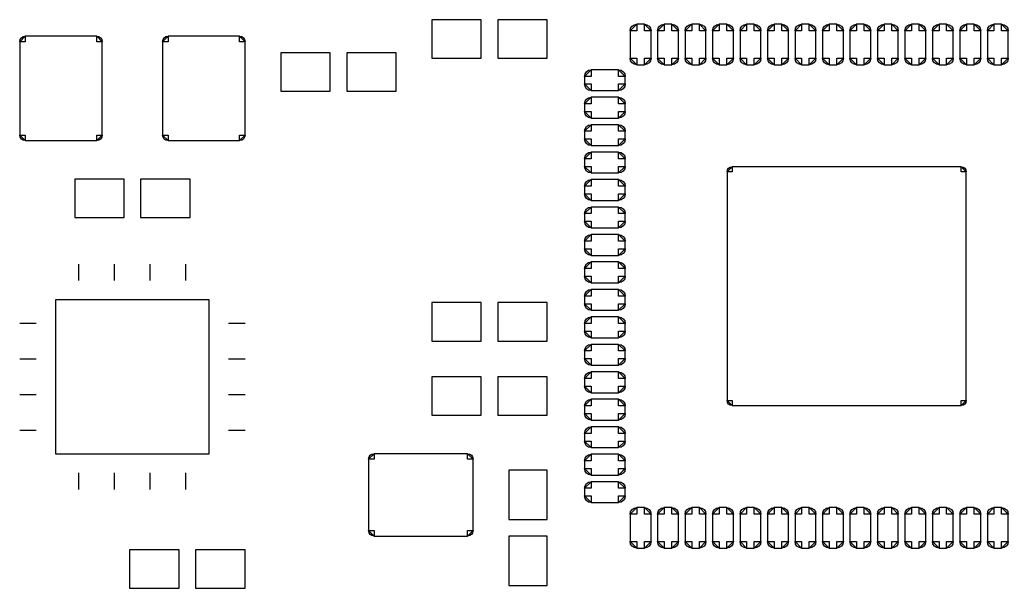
# Model space of a CAD drawing. Extents: x 22 to 190, y 82 to 214.
# Drawn here: x 89.83 to 107.81, y 190.17 to 200.52 of the extents above; entities that cross this region are included whole.
import ezdxf

# ---------------------------------------------------------------- set-up
doc = ezdxf.new("R2010")
doc.units = 0
doc.layers.add('Layer_1', color=7, linetype='CONTINUOUS')

msp = doc.modelspace()

# ---------------------------------------------------------------- linework, layer by layer
at = {"layer": 'Layer_1', "color": 7}
for points in [[(98.226589, 200.51947), (97.327453, 200.51947), (97.327453, 199.81999), (98.226589, 199.81999)], [(99.425436, 200.51947), (98.526301, 200.51947), (98.526301, 199.819728), (99.425436, 199.819728)], [(100.933131, 199.820226), (101.053432, 199.699881), (101.192499, 199.699881), (101.312774, 199.820226), (101.312774, 200.319158), (101.192499, 200.439503), (101.053432, 200.439503), (100.933131, 200.319158)], [(101.432815, 199.820226), (101.553116, 199.699881), (101.692183, 199.699881), (101.812485, 199.820226), (101.812485, 200.319158), (101.692183, 200.439503), (101.553116, 200.439503), (101.432815, 200.319158)], [(101.932499, 199.820226), (102.052801, 199.699881), (102.191868, 199.699881), (102.312169, 199.820226), (102.312169, 200.319158), (102.191868, 200.439503), (102.052801, 200.439503), (101.932499, 200.319158)], [(102.43221, 199.820226), (102.552485, 199.699881), (102.691552, 199.699881), (102.811854, 199.820226), (102.811854, 200.319158), (102.691552, 200.439503), (102.552485, 200.439503), (102.43221, 200.319158)], [(102.931894, 199.820226), (103.05217, 199.699881), (103.191263, 199.699881), (103.311538, 199.820226), (103.311538, 200.319158), (103.191263, 200.439503), (103.05217, 200.439503), (102.931894, 200.319158)], [(103.431579, 199.820226), (103.55188, 199.699881), (103.690947, 199.699881), (103.811222, 199.820226), (103.811222, 200.319158), (103.690947, 200.439503), (103.55188, 200.439503), (103.431579, 200.319158)], [(103.931263, 199.820226), (104.051565, 199.699881), (104.190632, 199.699881), (104.310907, 199.820226), (104.310907, 200.319158), (104.190632, 200.439503), (104.051565, 200.439503), (103.931263, 200.319158)], [(104.430948, 199.820226), (104.551249, 199.699881), (104.690316, 199.699881), (104.810617, 199.820226), (104.810617, 200.319158), (104.690316, 200.439503), (104.551249, 200.439503), (104.430948, 200.319158)], [(104.930632, 199.820226), (105.050933, 199.699881), (105.190001, 199.699881), (105.310302, 199.820226), (105.310302, 200.319158), (105.190001, 200.439503), (105.050933, 200.439503), (104.930632, 200.319158)], [(105.430343, 199.820226), (105.550618, 199.699881), (105.689685, 199.699881), (105.809986, 199.820226), (105.809986, 200.319158), (105.689685, 200.439503), (105.550618, 200.439503), (105.430343, 200.319158)], [(105.930027, 199.820226), (106.050302, 199.699881), (106.18937, 199.699881), (106.309671, 199.820226), (106.309671, 200.319158), (106.18937, 200.439503), (106.050302, 200.439503), (105.930027, 200.319158)], [(106.429712, 199.820226), (106.549987, 199.699881), (106.68908, 199.699881), (106.809355, 199.820226), (106.809355, 200.319158), (106.68908, 200.439503), (106.549987, 200.439503), (106.429712, 200.319158)], [(106.929396, 199.820226), (107.049697, 199.699881), (107.188765, 199.699881), (107.30904, 199.820226), (107.30904, 200.319158), (107.188765, 200.439503), (107.049697, 200.439503), (106.929396, 200.319158)], [(107.429081, 199.820226), (107.549382, 199.699881), (107.688449, 199.699881), (107.808724, 199.820226), (107.808724, 200.319158), (107.688449, 200.439503), (107.549382, 200.439503), (107.429081, 200.319158)], [(89.932628, 200.219618), (89.83367, 200.120603), (89.83367, 198.419193), (89.932628, 198.320441), (91.233505, 198.320441), (91.332463, 198.419193), (91.332463, 200.120603), (91.233505, 200.219618)], [(92.530295, 200.219618), (92.431337, 200.120603), (92.431337, 198.419193), (92.530295, 198.320441), (93.831172, 198.320441), (93.93013, 198.419193), (93.93013, 200.120603), (93.831172, 200.219618)], [(94.579553, 199.220023), (95.478949, 199.220023), (95.478949, 199.919766), (94.579553, 199.919766)], [(95.7784, 199.220023), (96.677796, 199.220023), (96.677796, 199.919766), (95.7784, 199.919766)], [(100.723762, 199.229914), (100.844063, 199.350259), (100.844063, 199.489389), (100.723762, 199.60976), (100.225092, 199.60976), (100.104817, 199.489389), (100.104817, 199.350259), (100.225092, 199.229914)], [(100.723762, 198.730222), (100.844063, 198.850593), (100.844063, 198.989723), (100.723762, 199.110068), (100.225092, 199.110068), (100.104817, 198.989723), (100.104817, 198.850593), (100.225092, 198.730222)], [(100.723762, 198.230293), (100.844063, 198.350638), (100.844063, 198.489794), (100.723762, 198.610139), (100.225092, 198.610139), (100.104817, 198.489794), (100.104817, 198.350638), (100.225092, 198.230293)], [(100.723762, 197.730627), (100.844063, 197.850972), (100.844063, 197.990102), (100.723762, 198.110447), (100.225092, 198.110447), (100.104817, 197.990102), (100.104817, 197.850972), (100.225092, 197.730627)], [(107.043607, 197.752954), (106.951234, 197.845646), (102.789782, 197.845646), (102.697409, 197.752954), (102.697409, 193.589734), (102.789782, 193.497304), (106.951234, 193.497304), (107.043607, 193.589734)], [(90.832779, 196.920929), (91.732174, 196.920929), (91.732174, 197.620672), (90.832779, 197.620672)], [(92.031626, 196.921192), (92.931021, 196.921192), (92.931021, 197.620672), (92.031626, 197.620672)], [(100.723762, 197.230699), (100.844063, 197.351043), (100.844063, 197.490173), (100.723762, 197.610518), (100.225092, 197.610518), (100.104817, 197.490173), (100.104817, 197.351043), (100.225092, 197.230699)], [(100.723762, 196.731006), (100.844063, 196.851351), (100.844063, 196.990507), (100.723762, 197.110852), (100.225092, 197.110852), (100.104817, 196.990507), (100.104817, 196.851351), (100.225092, 196.731006)], [(100.723762, 196.231078), (100.844063, 196.351423), (100.844063, 196.490552), (100.723762, 196.610924), (100.225092, 196.610924), (100.104817, 196.490552), (100.104817, 196.351423), (100.225092, 196.231078)], [(100.723762, 195.731385), (100.844063, 195.851756), (100.844063, 195.990886), (100.723762, 196.111231), (100.225092, 196.111231), (100.104817, 195.990886), (100.104817, 195.851756), (100.225092, 195.731385)], [(100.723762, 195.231457), (100.844063, 195.351802), (100.844063, 195.490958), (100.723762, 195.611303), (100.225092, 195.611303), (100.104817, 195.490958), (100.104817, 195.351802), (100.225092, 195.231457)], [(90.483067, 195.42138), (90.483067, 192.622619), (93.280733, 192.622619), (93.280733, 195.42138)], [(98.226589, 195.371374), (97.327453, 195.371374), (97.327453, 194.671867), (98.226589, 194.671867)], [(99.425436, 195.371374), (98.526301, 195.371374), (98.526301, 194.671605), (99.425436, 194.671605)], [(100.723762, 194.73179), (100.844063, 194.852135), (100.844063, 194.991265), (100.723762, 195.11161), (100.225092, 195.11161), (100.104817, 194.991265), (100.104817, 194.852135), (100.225092, 194.73179)], [(100.723762, 194.231862), (100.844063, 194.352207), (100.844063, 194.491337), (100.723762, 194.611682), (100.225092, 194.611682), (100.104817, 194.491337), (100.104817, 194.352207), (100.225092, 194.231862)], [(98.226094, 194.021868), (97.326959, 194.021868), (97.326959, 193.322388), (98.226094, 193.322388)], [(99.425176, 194.022131), (98.526066, 194.022131), (98.526066, 193.322388), (99.425176, 193.322388)], [(100.723762, 193.732169), (100.844063, 193.852514), (100.844063, 193.991671), (100.723762, 194.112015), (100.225092, 194.112015), (100.104817, 193.991671), (100.104817, 193.852514), (100.225092, 193.732169)], [(100.723762, 193.232241), (100.844063, 193.352586), (100.844063, 193.491716), (100.723762, 193.612087), (100.225092, 193.612087), (100.104817, 193.491716), (100.104817, 193.352586), (100.225092, 193.232241)], [(100.723762, 192.732548), (100.844063, 192.85292), (100.844063, 192.99205), (100.723762, 193.112394), (100.225092, 193.112394), (100.104817, 192.99205), (100.104817, 192.85292), (100.225092, 192.732548)], [(98.076616, 192.523604), (97.977631, 192.622619), (96.27707, 192.622619), (96.178112, 192.523604), (96.178112, 191.222111), (96.27707, 191.12307), (97.977631, 191.12307), (98.076616, 191.222111)], [(100.723762, 192.23262), (100.844063, 192.352965), (100.844063, 192.492121), (100.723762, 192.612466), (100.225092, 192.612466), (100.104817, 192.492121), (100.104817, 192.352965), (100.225092, 192.23262)], [(98.726039, 192.322767), (98.726039, 191.422922), (99.425176, 191.422922), (99.425176, 192.322767)], [(100.723762, 191.732954), (100.844063, 191.853299), (100.844063, 191.992429), (100.723762, 192.112773), (100.225092, 192.112773), (100.104817, 191.992429), (100.104817, 191.853299), (100.225092, 191.732954)], [(100.933131, 191.023556), (101.053432, 190.903185), (101.192499, 190.903185), (101.312774, 191.023556), (101.312774, 191.522462), (101.192499, 191.642806), (101.053432, 191.642806), (100.933131, 191.522462)], [(101.432815, 191.023556), (101.553116, 190.903185), (101.692183, 190.903185), (101.812485, 191.023556), (101.812485, 191.522462), (101.692183, 191.642806), (101.553116, 191.642806), (101.432815, 191.522462)], [(101.932499, 191.023556), (102.052801, 190.903185), (102.191868, 190.903185), (102.312169, 191.023556), (102.312169, 191.522462), (102.191868, 191.642806), (102.052801, 191.642806), (101.932499, 191.522462)], [(102.43221, 191.023556), (102.552485, 190.903185), (102.691552, 190.903185), (102.811854, 191.023556), (102.811854, 191.522462), (102.691552, 191.642806), (102.552485, 191.642806), (102.43221, 191.522462)], [(102.931894, 191.023556), (103.05217, 190.903185), (103.191263, 190.903185), (103.311538, 191.023556), (103.311538, 191.522462), (103.191263, 191.642806), (103.05217, 191.642806), (102.931894, 191.522462)], [(103.431579, 191.023556), (103.55188, 190.903185), (103.690947, 190.903185), (103.811222, 191.023556), (103.811222, 191.522462), (103.690947, 191.642806), (103.55188, 191.642806), (103.431579, 191.522462)], [(103.931263, 191.023556), (104.051565, 190.903185), (104.190632, 190.903185), (104.310907, 191.023556), (104.310907, 191.522462), (104.190632, 191.642806), (104.051565, 191.642806), (103.931263, 191.522462)], [(104.430948, 191.023556), (104.551249, 190.903185), (104.690316, 190.903185), (104.810617, 191.023556), (104.810617, 191.522462), (104.690316, 191.642806), (104.551249, 191.642806), (104.430948, 191.522462)], [(104.930632, 191.023556), (105.050933, 190.903185), (105.190001, 190.903185), (105.310302, 191.023556), (105.310302, 191.522462), (105.190001, 191.642806), (105.050933, 191.642806), (104.930632, 191.522462)], [(105.430343, 191.023556), (105.550618, 190.903185), (105.689685, 190.903185), (105.809986, 191.023556), (105.809986, 191.522462), (105.689685, 191.642806), (105.550618, 191.642806), (105.430343, 191.522462)], [(105.930027, 191.023556), (106.050302, 190.903185), (106.18937, 190.903185), (106.309671, 191.023556), (106.309671, 191.522462), (106.18937, 191.642806), (106.050302, 191.642806), (105.930027, 191.522462)], [(106.429712, 191.023556), (106.549987, 190.903185), (106.68908, 190.903185), (106.809355, 191.023556), (106.809355, 191.522462), (106.68908, 191.642806), (106.549987, 191.642806), (106.429712, 191.522462)], [(106.929396, 191.023556), (107.049697, 190.903185), (107.188765, 190.903185), (107.30904, 191.023556), (107.30904, 191.522462), (107.188765, 191.642806), (107.049697, 191.642806), (106.929396, 191.522462)], [(107.429081, 191.023556), (107.549382, 190.903185), (107.688449, 190.903185), (107.808724, 191.023556), (107.808724, 191.522462), (107.688449, 191.642806), (107.549382, 191.642806), (107.429081, 191.522462)], [(98.726039, 191.12307), (98.726039, 190.223513), (99.425176, 190.223513), (99.425176, 191.12307)], [(92.731283, 190.87325), (91.831913, 190.87325), (91.831913, 190.173481), (92.731283, 190.173481)], [(93.93013, 190.872987), (93.03076, 190.872987), (93.03076, 190.173481), (93.93013, 190.173481)]]:
    msp.add_lwpolyline(points, close=True, dxfattribs=at)
for points in [[(101.053432, 200.439503), (101.053432, 200.319158)], [(101.192499, 200.319158), (101.192499, 200.439503)], [(101.553116, 200.439503), (101.553116, 200.319158)], [(101.692183, 200.319158), (101.692183, 200.439503)], [(102.052801, 200.439503), (102.052801, 200.319158)], [(102.191868, 200.319158), (102.191868, 200.439503)], [(102.552485, 200.439503), (102.552485, 200.319158)], [(102.691552, 200.319158), (102.691552, 200.439503)], [(103.05217, 200.439503), (103.05217, 200.319158)], [(103.191263, 200.319158), (103.191263, 200.439503)], [(103.55188, 200.439503), (103.55188, 200.319158)], [(103.690947, 200.319158), (103.690947, 200.439503)], [(104.051565, 200.439503), (104.051565, 200.319158)], [(104.190632, 200.319158), (104.190632, 200.439503)], [(104.551249, 200.439503), (104.551249, 200.319158)], [(104.690316, 200.319158), (104.690316, 200.439503)], [(105.050933, 200.439503), (105.050933, 200.319158)], [(105.190001, 200.319158), (105.190001, 200.439503)], [(105.550618, 200.439503), (105.550618, 200.319158)], [(105.689685, 200.319158), (105.689685, 200.439503)], [(106.050302, 200.439503), (106.050302, 200.319158)], [(106.18937, 200.319158), (106.18937, 200.439503)], [(106.549987, 200.439503), (106.549987, 200.319158)], [(106.68908, 200.319158), (106.68908, 200.439503)], [(107.049697, 200.439503), (107.049697, 200.319158)], [(107.188765, 200.319158), (107.188765, 200.439503)], [(107.549382, 200.439503), (107.549382, 200.319158)], [(107.688449, 200.319158), (107.688449, 200.439503)], [(101.053432, 200.319158), (100.933131, 200.319158)], [(101.312774, 200.319158), (101.192499, 200.319158)], [(101.553116, 200.319158), (101.432815, 200.319158)], [(101.812485, 200.319158), (101.692183, 200.319158)], [(102.052801, 200.319158), (101.932499, 200.319158)], [(102.312169, 200.319158), (102.191868, 200.319158)], [(102.552485, 200.319158), (102.43221, 200.319158)], [(102.811854, 200.319158), (102.691552, 200.319158)], [(103.05217, 200.319158), (102.931894, 200.319158)], [(103.311538, 200.319158), (103.191263, 200.319158)], [(103.55188, 200.319158), (103.431579, 200.319158)], [(103.811222, 200.319158), (103.690947, 200.319158)], [(104.051565, 200.319158), (103.931263, 200.319158)], [(104.310907, 200.319158), (104.190632, 200.319158)], [(104.551249, 200.319158), (104.430948, 200.319158)], [(104.810617, 200.319158), (104.690316, 200.319158)], [(105.050933, 200.319158), (104.930632, 200.319158)], [(105.310302, 200.319158), (105.190001, 200.319158)], [(105.550618, 200.319158), (105.430343, 200.319158)], [(105.809986, 200.319158), (105.689685, 200.319158)], [(106.050302, 200.319158), (105.930027, 200.319158)], [(106.309671, 200.319158), (106.18937, 200.319158)], [(106.549987, 200.319158), (106.429712, 200.319158)], [(106.809355, 200.319158), (106.68908, 200.319158)], [(107.049697, 200.319158), (106.929396, 200.319158)], [(107.30904, 200.319158), (107.188765, 200.319158)], [(107.549382, 200.319158), (107.429081, 200.319158)], [(107.808724, 200.319158), (107.688449, 200.319158)], [(89.932628, 200.120603), (89.83367, 200.120603)], [(89.932628, 200.219618), (89.932628, 200.120603)], [(91.233505, 200.120603), (91.233505, 200.219618)], [(91.332463, 200.120603), (91.233505, 200.120603)], [(92.530295, 200.120603), (92.431337, 200.120603)], [(92.530295, 200.219618), (92.530295, 200.120603)], [(93.831172, 200.120603), (93.831172, 200.219618)], [(93.93013, 200.120603), (93.831172, 200.120603)], [(100.933131, 199.820226), (100.933131, 199.820226), (101.053432, 199.820226)], [(101.053432, 199.820226), (101.053432, 199.699881)], [(101.192499, 199.820226), (101.312774, 199.820226)], [(101.192499, 199.699881), (101.192499, 199.820226)], [(101.432815, 199.820226), (101.432815, 199.820226), (101.553116, 199.820226)], [(101.553116, 199.820226), (101.553116, 199.699881)], [(101.692183, 199.820226), (101.812485, 199.820226)], [(101.692183, 199.699881), (101.692183, 199.820226)], [(101.932499, 199.820226), (101.932499, 199.820226), (102.052801, 199.820226)], [(102.052801, 199.820226), (102.052801, 199.699881)], [(102.191868, 199.820226), (102.312169, 199.820226)], [(102.191868, 199.699881), (102.191868, 199.820226)], [(102.43221, 199.820226), (102.43221, 199.820226), (102.552485, 199.820226)], [(102.552485, 199.820226), (102.552485, 199.699881)], [(102.691552, 199.820226), (102.811854, 199.820226)], [(102.691552, 199.699881), (102.691552, 199.820226)], [(102.931894, 199.820226), (102.931894, 199.820226), (103.05217, 199.820226)], [(103.05217, 199.820226), (103.05217, 199.699881)], [(103.191263, 199.820226), (103.311538, 199.820226)], [(103.191263, 199.699881), (103.191263, 199.820226)], [(103.431579, 199.820226), (103.431579, 199.820226), (103.55188, 199.820226)], [(103.55188, 199.820226), (103.55188, 199.699881)], [(103.690947, 199.820226), (103.811222, 199.820226)], [(103.690947, 199.699881), (103.690947, 199.820226)], [(103.931263, 199.820226), (103.931263, 199.820226), (104.051565, 199.820226)], [(104.051565, 199.820226), (104.051565, 199.699881)], [(104.190632, 199.820226), (104.310907, 199.820226)], [(104.190632, 199.699881), (104.190632, 199.820226)], [(104.430948, 199.820226), (104.430948, 199.820226), (104.551249, 199.820226)], [(104.551249, 199.820226), (104.551249, 199.699881)], [(104.690316, 199.820226), (104.810617, 199.820226)], [(104.690316, 199.699881), (104.690316, 199.820226)], [(104.930632, 199.820226), (104.930632, 199.820226), (105.050933, 199.820226)], [(105.050933, 199.820226), (105.050933, 199.699881)], [(105.190001, 199.820226), (105.310302, 199.820226)], [(105.190001, 199.699881), (105.190001, 199.820226)], [(105.430343, 199.820226), (105.430343, 199.820226), (105.550618, 199.820226)], [(105.550618, 199.820226), (105.550618, 199.699881)], [(105.689685, 199.820226), (105.809986, 199.820226)], [(105.689685, 199.699881), (105.689685, 199.820226)], [(105.930027, 199.820226), (105.930027, 199.820226), (106.050302, 199.820226)], [(106.050302, 199.820226), (106.050302, 199.699881)], [(106.18937, 199.820226), (106.309671, 199.820226)], [(106.18937, 199.699881), (106.18937, 199.820226)], [(106.429712, 199.820226), (106.429712, 199.820226), (106.549987, 199.820226)], [(106.549987, 199.820226), (106.549987, 199.699881)], [(106.68908, 199.820226), (106.809355, 199.820226)], [(106.68908, 199.699881), (106.68908, 199.820226)], [(106.929396, 199.820226), (106.929396, 199.820226), (107.049697, 199.820226)], [(107.049697, 199.820226), (107.049697, 199.699881)], [(107.188765, 199.820226), (107.30904, 199.820226)], [(107.188765, 199.699881), (107.188765, 199.820226)], [(107.429081, 199.820226), (107.429081, 199.820226), (107.549382, 199.820226)], [(107.549382, 199.820226), (107.549382, 199.699881)], [(107.688449, 199.820226), (107.808724, 199.820226)], [(107.688449, 199.699881), (107.688449, 199.820226)], [(100.225092, 199.60976), (100.225092, 199.489389)], [(100.723762, 199.489389), (100.723762, 199.60976)], [(100.225092, 199.489389), (100.104817, 199.489389)], [(100.104817, 199.350259), (100.104817, 199.350259), (100.225092, 199.350259)], [(100.225092, 199.350259), (100.225092, 199.229914)], [(100.844063, 199.489389), (100.723762, 199.489389)], [(100.723762, 199.350259), (100.844063, 199.350259)], [(100.723762, 199.229914), (100.723762, 199.350259)], [(100.225092, 198.989723), (100.104817, 198.989723)], [(100.225092, 199.110068), (100.225092, 198.989723)], [(100.723762, 198.989723), (100.723762, 199.110068)], [(100.844063, 198.989723), (100.723762, 198.989723)], [(100.104817, 198.850593), (100.104817, 198.850593), (100.225092, 198.850593)], [(100.225092, 198.850593), (100.225092, 198.730222)], [(100.723762, 198.850593), (100.844063, 198.850593)], [(100.723762, 198.730222), (100.723762, 198.850593)], [(100.225092, 198.489794), (100.104817, 198.489794)], [(100.225092, 198.610139), (100.225092, 198.489794)], [(100.723762, 198.489794), (100.723762, 198.610139)], [(100.844063, 198.489794), (100.723762, 198.489794)], [(89.83367, 198.419193), (89.83367, 198.419193), (89.932628, 198.419193)], [(89.932628, 198.419193), (89.932628, 198.320441)], [(91.233505, 198.419193), (91.332463, 198.419193)], [(91.233505, 198.320178), (91.233505, 198.419193)], [(92.431337, 198.419193), (92.431337, 198.419193), (92.530295, 198.419193)], [(92.530295, 198.419193), (92.530295, 198.320441)], [(93.831172, 198.419193), (93.93013, 198.419193)], [(93.831172, 198.320178), (93.831172, 198.419193)], [(100.104817, 198.350638), (100.104817, 198.350638), (100.225092, 198.350638)], [(100.225092, 198.350638), (100.225092, 198.230293)], [(100.723762, 198.350638), (100.844063, 198.350638)], [(100.723762, 198.230293), (100.723762, 198.350638)], [(100.225092, 198.110447), (100.225092, 197.990102)], [(100.723762, 197.990102), (100.723762, 198.110447)], [(100.225092, 197.990102), (100.104817, 197.990102)], [(100.844063, 197.990102), (100.723762, 197.990102)], [(100.104817, 197.850972), (100.104817, 197.850972), (100.225092, 197.850972)], [(100.225092, 197.850972), (100.225092, 197.730627)], [(100.723762, 197.850972), (100.844063, 197.850972)], [(100.723762, 197.730627), (100.723762, 197.850972)], [(102.789782, 197.752954), (102.697409, 197.752954)], [(102.789782, 197.845384), (102.789782, 197.752954)], [(106.951234, 197.752954), (106.951234, 197.845646)], [(107.043607, 197.752954), (106.951234, 197.752954)], [(100.225092, 197.610518), (100.225092, 197.490173)], [(100.723762, 197.490173), (100.723762, 197.610518)], [(100.225092, 197.490173), (100.104817, 197.490173)], [(100.844063, 197.490173), (100.723762, 197.490173)], [(100.104817, 197.351043), (100.104817, 197.351043), (100.225092, 197.351043)], [(100.225092, 197.351043), (100.225092, 197.230699)], [(100.723762, 197.351043), (100.844063, 197.351043)], [(100.723762, 197.230699), (100.723762, 197.351043)], [(100.225092, 197.110852), (100.225092, 196.990507)], [(100.723762, 196.990507), (100.723762, 197.110852)], [(100.225092, 196.990507), (100.104817, 196.990507)], [(100.104817, 196.851351), (100.104817, 196.851351), (100.225092, 196.851351)], [(100.225092, 196.851351), (100.225092, 196.731006)], [(100.844063, 196.990507), (100.723762, 196.990507)], [(100.723762, 196.851351), (100.844063, 196.851351)], [(100.723762, 196.731006), (100.723762, 196.851351)], [(100.225092, 196.490552), (100.104817, 196.490552)], [(100.225092, 196.610924), (100.225092, 196.490552)], [(100.723762, 196.490552), (100.723762, 196.610924)], [(100.844063, 196.490552), (100.723762, 196.490552)], [(100.104817, 196.351423), (100.104817, 196.351423), (100.225092, 196.351423)], [(100.225092, 196.351423), (100.225092, 196.231078)], [(100.723762, 196.351423), (100.844063, 196.351423)], [(100.723762, 196.231078), (100.723762, 196.351423)], [(100.225092, 196.111231), (100.225092, 195.990886)], [(100.723762, 195.990886), (100.723762, 196.111231)], [(90.907895, 195.771264), (90.907895, 196.071116)], [(91.557319, 195.771264), (91.557319, 196.071116)], [(92.206742, 195.771264), (92.206742, 196.071116)], [(92.856139, 195.771264), (92.856139, 196.071116)], [(100.225092, 195.990886), (100.104817, 195.990886)], [(100.844063, 195.990886), (100.723762, 195.990886)], [(100.104817, 195.851756), (100.104817, 195.851756), (100.225092, 195.851756)], [(100.225092, 195.851756), (100.225092, 195.731385)], [(100.723762, 195.851756), (100.844063, 195.851756)], [(100.723762, 195.731385), (100.723762, 195.851756)], [(100.225092, 195.611303), (100.225092, 195.490958)], [(100.723762, 195.490958), (100.723762, 195.611303)], [(100.225092, 195.490958), (100.104817, 195.490958)], [(100.844063, 195.490958), (100.723762, 195.490958)], [(100.104817, 195.351802), (100.104817, 195.351802), (100.225092, 195.351802)], [(100.225092, 195.351802), (100.225092, 195.231457)], [(100.723762, 195.351802), (100.844063, 195.351802)], [(100.723762, 195.231457), (100.723762, 195.351802)], [(100.225092, 195.11161), (100.225092, 194.991265)], [(100.723762, 194.991265), (100.723762, 195.11161)], [(89.83367, 194.996617), (90.133382, 194.996617)], [(93.630418, 194.996617), (93.93013, 194.996617)], [(100.225092, 194.991265), (100.104817, 194.991265)], [(100.104817, 194.852135), (100.104817, 194.852135), (100.225092, 194.852135)], [(100.225092, 194.852135), (100.225092, 194.73179)], [(100.844063, 194.991265), (100.723762, 194.991265)], [(100.723762, 194.852135), (100.844063, 194.852135)], [(100.723762, 194.73179), (100.723762, 194.852135)], [(100.225092, 194.491337), (100.104817, 194.491337)], [(100.225092, 194.611682), (100.225092, 194.491337)], [(100.723762, 194.491337), (100.723762, 194.611682)], [(100.844063, 194.491337), (100.723762, 194.491337)], [(89.83367, 194.346881), (90.133382, 194.346881)], [(93.630418, 194.346881), (93.93013, 194.346881)], [(100.104817, 194.352207), (100.104817, 194.352207), (100.225092, 194.352207)], [(100.225092, 194.352207), (100.225092, 194.231862)], [(100.723762, 194.352207), (100.844063, 194.352207)], [(100.723762, 194.231862), (100.723762, 194.352207)], [(100.225092, 193.991671), (100.104817, 193.991671)], [(100.225092, 194.112015), (100.225092, 193.991671)], [(100.723762, 193.991671), (100.723762, 194.112015)], [(100.844063, 193.991671), (100.723762, 193.991671)], [(100.104817, 193.852514), (100.104817, 193.852514), (100.225092, 193.852514)], [(100.225092, 193.852514), (100.225092, 193.732169)], [(100.723762, 193.852514), (100.844063, 193.852514)], [(100.723762, 193.732169), (100.723762, 193.852514)], [(89.83367, 193.697144), (90.133382, 193.697144)], [(93.630418, 193.697144), (93.93013, 193.697144)], [(100.225092, 193.612087), (100.225092, 193.491716)], [(100.723762, 193.491716), (100.723762, 193.612087)], [(100.225092, 193.491716), (100.104817, 193.491716)], [(100.844063, 193.491716), (100.723762, 193.491716)], [(102.697409, 193.589734), (102.697409, 193.589734), (102.789782, 193.589734)], [(102.789782, 193.589734), (102.789782, 193.497304)], [(106.951234, 193.589734), (107.043607, 193.589734)], [(106.951234, 193.497304), (106.951234, 193.589734)], [(100.104817, 193.352586), (100.104817, 193.352586), (100.225092, 193.352586)], [(100.225092, 193.352586), (100.225092, 193.232241)], [(100.723762, 193.352586), (100.844063, 193.352586)], [(100.723762, 193.232241), (100.723762, 193.352586)], [(100.225092, 193.112394), (100.225092, 192.99205)], [(100.723762, 192.99205), (100.723762, 193.112394)], [(89.83367, 193.047408), (90.133382, 193.047408)], [(93.630418, 193.047408), (93.93013, 193.047408)], [(100.225092, 192.99205), (100.104817, 192.99205)], [(100.844063, 192.99205), (100.723762, 192.99205)], [(100.104817, 192.85292), (100.104817, 192.85292), (100.225092, 192.85292)], [(100.225092, 192.85292), (100.225092, 192.732548)], [(100.723762, 192.85292), (100.844063, 192.85292)], [(100.723762, 192.732548), (100.723762, 192.85292)], [(96.27707, 192.523604), (96.178112, 192.523604)], [(96.27707, 192.622619), (96.27707, 192.523604)], [(97.977631, 192.523604), (97.977631, 192.622619)], [(98.076616, 192.523604), (97.977631, 192.523604)], [(100.225092, 192.612466), (100.225092, 192.492121)], [(100.723762, 192.492121), (100.723762, 192.612466)], [(100.225092, 192.492121), (100.104817, 192.492121)], [(100.104817, 192.352965), (100.104817, 192.352965), (100.225092, 192.352965)], [(100.225092, 192.352965), (100.225092, 192.23262)], [(100.844063, 192.492121), (100.723762, 192.492121)], [(100.723762, 192.352965), (100.844063, 192.352965)], [(100.723762, 192.23262), (100.723762, 192.352965)], [(90.907895, 191.972883), (90.907895, 192.272735)], [(91.557319, 191.972883), (91.557319, 192.272735)], [(92.206742, 191.972883), (92.206742, 192.272735)], [(92.856139, 191.972883), (92.856139, 192.272735)], [(100.225092, 191.992429), (100.104817, 191.992429)], [(100.225092, 192.112773), (100.225092, 191.992429)], [(100.723762, 191.992429), (100.723762, 192.112773)], [(100.844063, 191.992429), (100.723762, 191.992429)], [(100.104817, 191.853299), (100.104817, 191.853299), (100.225092, 191.853299)], [(100.225092, 191.853299), (100.225092, 191.732954)], [(100.723762, 191.853299), (100.844063, 191.853299)], [(100.723762, 191.732954), (100.723762, 191.853299)], [(101.053432, 191.642806), (101.053432, 191.522462)], [(101.192499, 191.522462), (101.192499, 191.642806)], [(101.553116, 191.642806), (101.553116, 191.522462)], [(101.692183, 191.522462), (101.692183, 191.642806)], [(102.052801, 191.642806), (102.052801, 191.522462)], [(102.191868, 191.522462), (102.191868, 191.642806)], [(102.552485, 191.642806), (102.552485, 191.522462)], [(102.691552, 191.522462), (102.691552, 191.642806)], [(103.05217, 191.642806), (103.05217, 191.522462)], [(103.191263, 191.522462), (103.191263, 191.642806)], [(103.55188, 191.642806), (103.55188, 191.522462)], [(103.690947, 191.522462), (103.690947, 191.642806)], [(104.051565, 191.642806), (104.051565, 191.522462)], [(104.190632, 191.522462), (104.190632, 191.642806)], [(104.551249, 191.642806), (104.551249, 191.522462)], [(104.690316, 191.522462), (104.690316, 191.642806)], [(105.050933, 191.642806), (105.050933, 191.522462)], [(105.190001, 191.522462), (105.190001, 191.642806)], [(105.550618, 191.642806), (105.550618, 191.522462)], [(105.689685, 191.522462), (105.689685, 191.642806)], [(106.050302, 191.642806), (106.050302, 191.522462)], [(106.18937, 191.522462), (106.18937, 191.642806)], [(106.549987, 191.642806), (106.549987, 191.522462)], [(106.68908, 191.522462), (106.68908, 191.642806)], [(107.049697, 191.642806), (107.049697, 191.522462)], [(107.188765, 191.522462), (107.188765, 191.642806)], [(107.549382, 191.642806), (107.549382, 191.522462)], [(107.688449, 191.522462), (107.688449, 191.642806)], [(101.053432, 191.522462), (100.933131, 191.522462)], [(101.312774, 191.522462), (101.192499, 191.522462)], [(101.553116, 191.522462), (101.432815, 191.522462)], [(101.812485, 191.522462), (101.692183, 191.522462)], [(102.052801, 191.522462), (101.932499, 191.522462)], [(102.312169, 191.522462), (102.191868, 191.522462)], [(102.552485, 191.522462), (102.43221, 191.522462)], [(102.811854, 191.522462), (102.691552, 191.522462)], [(103.05217, 191.522462), (102.931894, 191.522462)], [(103.311538, 191.522462), (103.191263, 191.522462)], [(103.55188, 191.522462), (103.431579, 191.522462)], [(103.811222, 191.522462), (103.690947, 191.522462)], [(104.051565, 191.522462), (103.931263, 191.522462)], [(104.310907, 191.522462), (104.190632, 191.522462)], [(104.551249, 191.522462), (104.430948, 191.522462)], [(104.810617, 191.522462), (104.690316, 191.522462)], [(105.050933, 191.522462), (104.930632, 191.522462)], [(105.310302, 191.522462), (105.190001, 191.522462)], [(105.550618, 191.522462), (105.430343, 191.522462)], [(105.809986, 191.522462), (105.689685, 191.522462)], [(106.050302, 191.522462), (105.930027, 191.522462)], [(106.309671, 191.522462), (106.18937, 191.522462)], [(106.549987, 191.522462), (106.429712, 191.522462)], [(106.809355, 191.522462), (106.68908, 191.522462)], [(107.049697, 191.522462), (106.929396, 191.522462)], [(107.30904, 191.522462), (107.188765, 191.522462)], [(107.549382, 191.522462), (107.429081, 191.522462)], [(107.808724, 191.522462), (107.688449, 191.522462)], [(96.178112, 191.222111), (96.178112, 191.222111), (96.27707, 191.222111)], [(96.27707, 191.222111), (96.27707, 191.12307)], [(97.977631, 191.222111), (98.076616, 191.222111)], [(97.977631, 191.12307), (97.977631, 191.222111)], [(100.933131, 191.023556), (100.933131, 191.023556), (101.053432, 191.023556)], [(101.053432, 191.023556), (101.053432, 190.903185)], [(101.192499, 191.023556), (101.312774, 191.023556)], [(101.192499, 190.903185), (101.192499, 191.023556)], [(101.432815, 191.023556), (101.432815, 191.023556), (101.553116, 191.023556)], [(101.553116, 191.023556), (101.553116, 190.903185)], [(101.692183, 191.023556), (101.812485, 191.023556)], [(101.692183, 190.903185), (101.692183, 191.023556)], [(101.932499, 191.023556), (101.932499, 191.023556), (102.052801, 191.023556)], [(102.052801, 191.023556), (102.052801, 190.903185)], [(102.191868, 191.023556), (102.312169, 191.023556)], [(102.191868, 190.903185), (102.191868, 191.023556)], [(102.43221, 191.023556), (102.43221, 191.023556), (102.552485, 191.023556)], [(102.552485, 191.023556), (102.552485, 190.903185)], [(102.691552, 191.023556), (102.811854, 191.023556)], [(102.691552, 190.903185), (102.691552, 191.023556)], [(102.931894, 191.023556), (102.931894, 191.023556), (103.05217, 191.023556)], [(103.05217, 191.023556), (103.05217, 190.903185)], [(103.191263, 191.023556), (103.311538, 191.023556)], [(103.191263, 190.903185), (103.191263, 191.023556)], [(103.431579, 191.023556), (103.431579, 191.023556), (103.55188, 191.023556)], [(103.55188, 191.023556), (103.55188, 190.903185)], [(103.690947, 191.023556), (103.811222, 191.023556)], [(103.690947, 190.903185), (103.690947, 191.023556)], [(103.931263, 191.023556), (103.931263, 191.023556), (104.051565, 191.023556)], [(104.051565, 191.023556), (104.051565, 190.903185)], [(104.190632, 191.023556), (104.310907, 191.023556)], [(104.190632, 190.903185), (104.190632, 191.023556)], [(104.430948, 191.023556), (104.430948, 191.023556), (104.551249, 191.023556)], [(104.551249, 191.023556), (104.551249, 190.903185)], [(104.690316, 191.023556), (104.810617, 191.023556)], [(104.690316, 190.903185), (104.690316, 191.023556)], [(104.930632, 191.023556), (104.930632, 191.023556), (105.050933, 191.023556)], [(105.050933, 191.023556), (105.050933, 190.903185)], [(105.190001, 191.023556), (105.310302, 191.023556)], [(105.190001, 190.903185), (105.190001, 191.023556)], [(105.430343, 191.023556), (105.430343, 191.023556), (105.550618, 191.023556)], [(105.550618, 191.023556), (105.550618, 190.903185)], [(105.689685, 191.023556), (105.809986, 191.023556)], [(105.689685, 190.903185), (105.689685, 191.023556)], [(105.930027, 191.023556), (105.930027, 191.023556), (106.050302, 191.023556)], [(106.050302, 191.023556), (106.050302, 190.903185)], [(106.18937, 191.023556), (106.309671, 191.023556)], [(106.18937, 190.903185), (106.18937, 191.023556)], [(106.429712, 191.023556), (106.429712, 191.023556), (106.549987, 191.023556)], [(106.549987, 191.023556), (106.549987, 190.903185)], [(106.68908, 191.023556), (106.809355, 191.023556)], [(106.68908, 190.903185), (106.68908, 191.023556)], [(106.929396, 191.023556), (106.929396, 191.023556), (107.049697, 191.023556)], [(107.049697, 191.023556), (107.049697, 190.903185)], [(107.188765, 191.023556), (107.30904, 191.023556)], [(107.188765, 190.903185), (107.188765, 191.023556)], [(107.429081, 191.023556), (107.429081, 191.023556), (107.549382, 191.023556)], [(107.549382, 191.023556), (107.549382, 190.903185)], [(107.688449, 191.023556), (107.808724, 191.023556)], [(107.688449, 190.903185), (107.688449, 191.023556)]]:
    msp.add_lwpolyline(points, dxfattribs=at)
for points in [[(100.933131, 200.319158), (100.933131, 200.385614), (100.986982, 200.439503), (101.053432, 200.439503)], [(101.192499, 200.439503), (101.258922, 200.439503), (101.312774, 200.385614), (101.312774, 200.319158)], [(101.432815, 200.319158), (101.432815, 200.385614), (101.486693, 200.439503), (101.553116, 200.439503)], [(101.692183, 200.439503), (101.758607, 200.439503), (101.812485, 200.385614), (101.812485, 200.319158)], [(101.932499, 200.319158), (101.932499, 200.385614), (101.986377, 200.439503), (102.052801, 200.439503)], [(102.191868, 200.439503), (102.258317, 200.439503), (102.312169, 200.385614), (102.312169, 200.319158)], [(102.43221, 200.319158), (102.43221, 200.385614), (102.486062, 200.439503), (102.552485, 200.439503)], [(102.691552, 200.439503), (102.758002, 200.439503), (102.811854, 200.385614), (102.811854, 200.319158)], [(102.931894, 200.319158), (102.931894, 200.385614), (102.985746, 200.439503), (103.05217, 200.439503)], [(103.191263, 200.439503), (103.257686, 200.439503), (103.311538, 200.385614), (103.311538, 200.319158)], [(103.431579, 200.319158), (103.431579, 200.385614), (103.485431, 200.439503), (103.55188, 200.439503)], [(103.690947, 200.439503), (103.757371, 200.439503), (103.811222, 200.385614), (103.811222, 200.319158)], [(103.931263, 200.319158), (103.931263, 200.385614), (103.985115, 200.439503), (104.051565, 200.439503)], [(104.190632, 200.439503), (104.257055, 200.439503), (104.310907, 200.385614), (104.310907, 200.319158)], [(104.430948, 200.319158), (104.430948, 200.385614), (104.4848, 200.439503), (104.551249, 200.439503)], [(104.690316, 200.439503), (104.75674, 200.439503), (104.810617, 200.385614), (104.810617, 200.319158)], [(104.930632, 200.319158), (104.930632, 200.385614), (104.98451, 200.439503), (105.050933, 200.439503)], [(105.190001, 200.439503), (105.25645, 200.439503), (105.310302, 200.385614), (105.310302, 200.319158)], [(105.430343, 200.319158), (105.430343, 200.385614), (105.484195, 200.439503), (105.550618, 200.439503)], [(105.689685, 200.439503), (105.756135, 200.439503), (105.809986, 200.385614), (105.809986, 200.319158)], [(105.930027, 200.319158), (105.930027, 200.385614), (105.983879, 200.439503), (106.050302, 200.439503)], [(106.18937, 200.439503), (106.255819, 200.439503), (106.309671, 200.385614), (106.309671, 200.319158)], [(106.429712, 200.319158), (106.429712, 200.385614), (106.483564, 200.439503), (106.549987, 200.439503)], [(106.68908, 200.439503), (106.755504, 200.439503), (106.809355, 200.385614), (106.809355, 200.319158)], [(106.929396, 200.319158), (106.929396, 200.385614), (106.983248, 200.439503), (107.049697, 200.439503)], [(107.188765, 200.439503), (107.255188, 200.439503), (107.30904, 200.385614), (107.30904, 200.319158)], [(107.429081, 200.319158), (107.429081, 200.385614), (107.482932, 200.439503), (107.549382, 200.439503)], [(107.688449, 200.439503), (107.754872, 200.439503), (107.808724, 200.385614), (107.808724, 200.319158)], [(89.83367, 200.120603), (89.83367, 200.175279), (89.87797, 200.219618), (89.932628, 200.219618)], [(91.233505, 200.219618), (91.288164, 200.219618), (91.332463, 200.175279), (91.332463, 200.120603)], [(92.431337, 200.120603), (92.431337, 200.175279), (92.475636, 200.219618), (92.530295, 200.219618)], [(93.831172, 200.219618), (93.88583, 200.219618), (93.93013, 200.175279), (93.93013, 200.120603)], [(101.053432, 199.699881), (100.986982, 199.699881), (100.933131, 199.75377), (100.933131, 199.820226)], [(101.312774, 199.820226), (101.312774, 199.75377), (101.258922, 199.699881), (101.192499, 199.699881)], [(101.553116, 199.699881), (101.486693, 199.699881), (101.432815, 199.75377), (101.432815, 199.820226)], [(101.812485, 199.820226), (101.812485, 199.75377), (101.758607, 199.699881), (101.692183, 199.699881)], [(102.052801, 199.699881), (101.986377, 199.699881), (101.932499, 199.75377), (101.932499, 199.820226)], [(102.312169, 199.820226), (102.312169, 199.75377), (102.258317, 199.699881), (102.191868, 199.699881)], [(102.552485, 199.699881), (102.486062, 199.699881), (102.43221, 199.75377), (102.43221, 199.820226)], [(102.811854, 199.820226), (102.811854, 199.75377), (102.758002, 199.699881), (102.691552, 199.699881)], [(103.05217, 199.699881), (102.985746, 199.699881), (102.931894, 199.75377), (102.931894, 199.820226)], [(103.311538, 199.820226), (103.311538, 199.75377), (103.257686, 199.699881), (103.191263, 199.699881)], [(103.55188, 199.699881), (103.485431, 199.699881), (103.431579, 199.75377), (103.431579, 199.820226)], [(103.811222, 199.820226), (103.811222, 199.75377), (103.757371, 199.699881), (103.690947, 199.699881)], [(104.051565, 199.699881), (103.985115, 199.699881), (103.931263, 199.75377), (103.931263, 199.820226)], [(104.310907, 199.820226), (104.310907, 199.75377), (104.257055, 199.699881), (104.190632, 199.699881)], [(104.551249, 199.699881), (104.4848, 199.699881), (104.430948, 199.75377), (104.430948, 199.820226)], [(104.810617, 199.820226), (104.810617, 199.75377), (104.75674, 199.699881), (104.690316, 199.699881)], [(105.050933, 199.699881), (104.98451, 199.699881), (104.930632, 199.75377), (104.930632, 199.820226)], [(105.310302, 199.820226), (105.310302, 199.75377), (105.25645, 199.699881), (105.190001, 199.699881)], [(105.550618, 199.699881), (105.484195, 199.699881), (105.430343, 199.75377), (105.430343, 199.820226)], [(105.809986, 199.820226), (105.809986, 199.75377), (105.756135, 199.699881), (105.689685, 199.699881)], [(106.050302, 199.699881), (105.983879, 199.699881), (105.930027, 199.75377), (105.930027, 199.820226)], [(106.309671, 199.820226), (106.309671, 199.75377), (106.255819, 199.699881), (106.18937, 199.699881)], [(106.549987, 199.699881), (106.483564, 199.699881), (106.429712, 199.75377), (106.429712, 199.820226)], [(106.809355, 199.820226), (106.809355, 199.75377), (106.755504, 199.699881), (106.68908, 199.699881)], [(107.049697, 199.699881), (106.983248, 199.699881), (106.929396, 199.75377), (106.929396, 199.820226)], [(107.30904, 199.820226), (107.30904, 199.75377), (107.255188, 199.699881), (107.188765, 199.699881)], [(107.549382, 199.699881), (107.482932, 199.699881), (107.429081, 199.75377), (107.429081, 199.820226)], [(107.808724, 199.820226), (107.808724, 199.75377), (107.754872, 199.699881), (107.688449, 199.699881)], [(100.104817, 199.489389), (100.104817, 199.555871), (100.158669, 199.60976), (100.225092, 199.60976)], [(100.723762, 199.60976), (100.790211, 199.60976), (100.844063, 199.555871), (100.844063, 199.489389)], [(100.225092, 199.229914), (100.158669, 199.229914), (100.104817, 199.283803), (100.104817, 199.350259)], [(100.844063, 199.350259), (100.844063, 199.283803), (100.790211, 199.229914), (100.723762, 199.229914)], [(100.104817, 198.989723), (100.104817, 199.056179), (100.158669, 199.110068), (100.225092, 199.110068)], [(100.723762, 199.110068), (100.790211, 199.110068), (100.844063, 199.056179), (100.844063, 198.989723)], [(100.225092, 198.730222), (100.158669, 198.730222), (100.104817, 198.784111), (100.104817, 198.850593)], [(100.844063, 198.850593), (100.844063, 198.784111), (100.790211, 198.730222), (100.723762, 198.730222)], [(100.104817, 198.489794), (100.104817, 198.55625), (100.158669, 198.610139), (100.225092, 198.610139)], [(100.723762, 198.610139), (100.790211, 198.610139), (100.844063, 198.55625), (100.844063, 198.489794)], [(89.932628, 198.320178), (89.87797, 198.320178), (89.83367, 198.364517), (89.83367, 198.419193)], [(91.332463, 198.419193), (91.332463, 198.364517), (91.288164, 198.320178), (91.233505, 198.320178)], [(92.530295, 198.320178), (92.475636, 198.320178), (92.431337, 198.364517), (92.431337, 198.419193)], [(93.93013, 198.419193), (93.93013, 198.364517), (93.88583, 198.320178), (93.831172, 198.320178)], [(100.225092, 198.230293), (100.158669, 198.230293), (100.104817, 198.284182), (100.104817, 198.350638)], [(100.844063, 198.350638), (100.844063, 198.284182), (100.790211, 198.230293), (100.723762, 198.230293)], [(100.104817, 197.990102), (100.104817, 198.056584), (100.158669, 198.110447), (100.225092, 198.110447)], [(100.723762, 198.110447), (100.790211, 198.110447), (100.844063, 198.056584), (100.844063, 197.990102)], [(100.225092, 197.730627), (100.158669, 197.730627), (100.104817, 197.784516), (100.104817, 197.850972)], [(100.844063, 197.850972), (100.844063, 197.784516), (100.790211, 197.730627), (100.723762, 197.730627)], [(102.697409, 197.752954), (102.697409, 197.804009), (102.738767, 197.845384), (102.789782, 197.845384)], [(106.951234, 197.845384), (107.002248, 197.845384), (107.043607, 197.804009), (107.043607, 197.752954)], [(100.104817, 197.490173), (100.104817, 197.556656), (100.158669, 197.610518), (100.225092, 197.610518)], [(100.723762, 197.610518), (100.790211, 197.610518), (100.844063, 197.556656), (100.844063, 197.490173)], [(100.225092, 197.230699), (100.158669, 197.230699), (100.104817, 197.284561), (100.104817, 197.351043)], [(100.844063, 197.351043), (100.844063, 197.284561), (100.790211, 197.230699), (100.723762, 197.230699)], [(100.104817, 196.990507), (100.104817, 197.056963), (100.158669, 197.110852), (100.225092, 197.110852)], [(100.723762, 197.110852), (100.790211, 197.110852), (100.844063, 197.056963), (100.844063, 196.990507)], [(100.225092, 196.731006), (100.158669, 196.731006), (100.104817, 196.784895), (100.104817, 196.851351)], [(100.844063, 196.851351), (100.844063, 196.784895), (100.790211, 196.731006), (100.723762, 196.731006)], [(100.104817, 196.490552), (100.104817, 196.557035), (100.158669, 196.610924), (100.225092, 196.610924)], [(100.723762, 196.610924), (100.790211, 196.610924), (100.844063, 196.557035), (100.844063, 196.490552)], [(100.225092, 196.231078), (100.158669, 196.231078), (100.104817, 196.284967), (100.104817, 196.351423)], [(100.844063, 196.351423), (100.844063, 196.284967), (100.790211, 196.231078), (100.723762, 196.231078)], [(100.104817, 195.990886), (100.104817, 196.057342), (100.158669, 196.111231), (100.225092, 196.111231)], [(100.723762, 196.111231), (100.790211, 196.111231), (100.844063, 196.057342), (100.844063, 195.990886)], [(100.225092, 195.731385), (100.158669, 195.731385), (100.104817, 195.785274), (100.104817, 195.851756)], [(100.844063, 195.851756), (100.844063, 195.785274), (100.790211, 195.731385), (100.723762, 195.731385)], [(100.104817, 195.490958), (100.104817, 195.557414), (100.158669, 195.611303), (100.225092, 195.611303)], [(100.723762, 195.611303), (100.790211, 195.611303), (100.844063, 195.557414), (100.844063, 195.490958)], [(100.225092, 195.231457), (100.158669, 195.231457), (100.104817, 195.285346), (100.104817, 195.351802)], [(100.844063, 195.351802), (100.844063, 195.285346), (100.790211, 195.231457), (100.723762, 195.231457)], [(100.104817, 194.991265), (100.104817, 195.057748), (100.158669, 195.11161), (100.225092, 195.11161)], [(100.723762, 195.11161), (100.790211, 195.11161), (100.844063, 195.057748), (100.844063, 194.991265)], [(100.225092, 194.73179), (100.158669, 194.73179), (100.104817, 194.785679), (100.104817, 194.852135)], [(100.844063, 194.852135), (100.844063, 194.785679), (100.790211, 194.73179), (100.723762, 194.73179)], [(100.104817, 194.491337), (100.104817, 194.557819), (100.158669, 194.611682), (100.225092, 194.611682)], [(100.723762, 194.611682), (100.790211, 194.611682), (100.844063, 194.557819), (100.844063, 194.491337)], [(100.225092, 194.231862), (100.158669, 194.231862), (100.104817, 194.285725), (100.104817, 194.352207)], [(100.844063, 194.352207), (100.844063, 194.285725), (100.790211, 194.231862), (100.723762, 194.231862)], [(100.104817, 193.991671), (100.104817, 194.058127), (100.158669, 194.112015), (100.225092, 194.112015)], [(100.723762, 194.112015), (100.790211, 194.112015), (100.844063, 194.058127), (100.844063, 193.991671)], [(100.225092, 193.732169), (100.158669, 193.732169), (100.104817, 193.786058), (100.104817, 193.852514)], [(100.844063, 193.852514), (100.844063, 193.786058), (100.790211, 193.732169), (100.723762, 193.732169)], [(100.104817, 193.491716), (100.104817, 193.558198), (100.158669, 193.612087), (100.225092, 193.612087)], [(100.723762, 193.612087), (100.790211, 193.612087), (100.844063, 193.558198), (100.844063, 193.491716)], [(102.789782, 193.497304), (102.738767, 193.497304), (102.697409, 193.538705), (102.697409, 193.589734)], [(107.043607, 193.589734), (107.043607, 193.538705), (107.002248, 193.497304), (106.951234, 193.497304)], [(100.225092, 193.232241), (100.158669, 193.232241), (100.104817, 193.28613), (100.104817, 193.352586)], [(100.844063, 193.352586), (100.844063, 193.28613), (100.790211, 193.232241), (100.723762, 193.232241)], [(100.104817, 192.99205), (100.104817, 193.058506), (100.158669, 193.112394), (100.225092, 193.112394)], [(100.723762, 193.112394), (100.790211, 193.112394), (100.844063, 193.058506), (100.844063, 192.99205)], [(100.225092, 192.732548), (100.158669, 192.732548), (100.104817, 192.786437), (100.104817, 192.85292)], [(100.844063, 192.85292), (100.844063, 192.786437), (100.790211, 192.732548), (100.723762, 192.732548)], [(96.178112, 192.523604), (96.178112, 192.57828), (96.222411, 192.622619), (96.27707, 192.622619)], [(97.977631, 192.622619), (98.03229, 192.622619), (98.076616, 192.57828), (98.076616, 192.523604)], [(100.104817, 192.492121), (100.104817, 192.558577), (100.158669, 192.612466), (100.225092, 192.612466)], [(100.723762, 192.612466), (100.790211, 192.612466), (100.844063, 192.558577), (100.844063, 192.492121)], [(100.225092, 192.23262), (100.158669, 192.23262), (100.104817, 192.286509), (100.104817, 192.352965)], [(100.844063, 192.352965), (100.844063, 192.286509), (100.790211, 192.23262), (100.723762, 192.23262)], [(100.104817, 191.992429), (100.104817, 192.058911), (100.158669, 192.112773), (100.225092, 192.112773)], [(100.723762, 192.112773), (100.790211, 192.112773), (100.844063, 192.058911), (100.844063, 191.992429)], [(100.225092, 191.732954), (100.158669, 191.732954), (100.104817, 191.786843), (100.104817, 191.853299)], [(100.844063, 191.853299), (100.844063, 191.786843), (100.790211, 191.732954), (100.723762, 191.732954)], [(100.933131, 191.522462), (100.933131, 191.588944), (100.986982, 191.642806), (101.053432, 191.642806)], [(101.192499, 191.642806), (101.258922, 191.642806), (101.312774, 191.588944), (101.312774, 191.522462)], [(101.432815, 191.522462), (101.432815, 191.588944), (101.486693, 191.642806), (101.553116, 191.642806)], [(101.692183, 191.642806), (101.758607, 191.642806), (101.812485, 191.588944), (101.812485, 191.522462)], [(101.932499, 191.522462), (101.932499, 191.588944), (101.986377, 191.642806), (102.052801, 191.642806)], [(102.191868, 191.642806), (102.258317, 191.642806), (102.312169, 191.588944), (102.312169, 191.522462)], [(102.43221, 191.522462), (102.43221, 191.588944), (102.486062, 191.642806), (102.552485, 191.642806)], [(102.691552, 191.642806), (102.758002, 191.642806), (102.811854, 191.588944), (102.811854, 191.522462)], [(102.931894, 191.522462), (102.931894, 191.588944), (102.985746, 191.642806), (103.05217, 191.642806)], [(103.191263, 191.642806), (103.257686, 191.642806), (103.311538, 191.588944), (103.311538, 191.522462)], [(103.431579, 191.522462), (103.431579, 191.588944), (103.485431, 191.642806), (103.55188, 191.642806)], [(103.690947, 191.642806), (103.757371, 191.642806), (103.811222, 191.588944), (103.811222, 191.522462)], [(103.931263, 191.522462), (103.931263, 191.588944), (103.985115, 191.642806), (104.051565, 191.642806)], [(104.190632, 191.642806), (104.257055, 191.642806), (104.310907, 191.588944), (104.310907, 191.522462)], [(104.430948, 191.522462), (104.430948, 191.588944), (104.4848, 191.642806), (104.551249, 191.642806)], [(104.690316, 191.642806), (104.75674, 191.642806), (104.810617, 191.588944), (104.810617, 191.522462)], [(104.930632, 191.522462), (104.930632, 191.588944), (104.98451, 191.642806), (105.050933, 191.642806)], [(105.190001, 191.642806), (105.25645, 191.642806), (105.310302, 191.588944), (105.310302, 191.522462)], [(105.430343, 191.522462), (105.430343, 191.588944), (105.484195, 191.642806), (105.550618, 191.642806)], [(105.689685, 191.642806), (105.756135, 191.642806), (105.809986, 191.588944), (105.809986, 191.522462)], [(105.930027, 191.522462), (105.930027, 191.588944), (105.983879, 191.642806), (106.050302, 191.642806)], [(106.18937, 191.642806), (106.255819, 191.642806), (106.309671, 191.588944), (106.309671, 191.522462)], [(106.429712, 191.522462), (106.429712, 191.588944), (106.483564, 191.642806), (106.549987, 191.642806)], [(106.68908, 191.642806), (106.755504, 191.642806), (106.809355, 191.588944), (106.809355, 191.522462)], [(106.929396, 191.522462), (106.929396, 191.588944), (106.983248, 191.642806), (107.049697, 191.642806)], [(107.188765, 191.642806), (107.255188, 191.642806), (107.30904, 191.588944), (107.30904, 191.522462)], [(107.429081, 191.522462), (107.429081, 191.588944), (107.482932, 191.642806), (107.549382, 191.642806)], [(107.688449, 191.642806), (107.754872, 191.642806), (107.808724, 191.588944), (107.808724, 191.522462)], [(96.27707, 191.12307), (96.222411, 191.12307), (96.178112, 191.167409), (96.178112, 191.222111)], [(98.076616, 191.222111), (98.076616, 191.167409), (98.03229, 191.12307), (97.977631, 191.12307)], [(101.053432, 190.903185), (100.986982, 190.903185), (100.933131, 190.957074), (100.933131, 191.023556)], [(101.312774, 191.023556), (101.312774, 190.957074), (101.258922, 190.903185), (101.192499, 190.903185)], [(101.553116, 190.903185), (101.486693, 190.903185), (101.432815, 190.957074), (101.432815, 191.023556)], [(101.812485, 191.023556), (101.812485, 190.957074), (101.758607, 190.903185), (101.692183, 190.903185)], [(102.052801, 190.903185), (101.986377, 190.903185), (101.932499, 190.957074), (101.932499, 191.023556)], [(102.312169, 191.023556), (102.312169, 190.957074), (102.258317, 190.903185), (102.191868, 190.903185)], [(102.552485, 190.903185), (102.486062, 190.903185), (102.43221, 190.957074), (102.43221, 191.023556)], [(102.811854, 191.023556), (102.811854, 190.957074), (102.758002, 190.903185), (102.691552, 190.903185)], [(103.05217, 190.903185), (102.985746, 190.903185), (102.931894, 190.957074), (102.931894, 191.023556)], [(103.311538, 191.023556), (103.311538, 190.957074), (103.257686, 190.903185), (103.191263, 190.903185)], [(103.55188, 190.903185), (103.485431, 190.903185), (103.431579, 190.957074), (103.431579, 191.023556)], [(103.811222, 191.023556), (103.811222, 190.957074), (103.757371, 190.903185), (103.690947, 190.903185)], [(104.051565, 190.903185), (103.985115, 190.903185), (103.931263, 190.957074), (103.931263, 191.023556)], [(104.310907, 191.023556), (104.310907, 190.957074), (104.257055, 190.903185), (104.190632, 190.903185)], [(104.551249, 190.903185), (104.4848, 190.903185), (104.430948, 190.957074), (104.430948, 191.023556)], [(104.810617, 191.023556), (104.810617, 190.957074), (104.75674, 190.903185), (104.690316, 190.903185)], [(105.050933, 190.903185), (104.98451, 190.903185), (104.930632, 190.957074), (104.930632, 191.023556)], [(105.310302, 191.023556), (105.310302, 190.957074), (105.25645, 190.903185), (105.190001, 190.903185)], [(105.550618, 190.903185), (105.484195, 190.903185), (105.430343, 190.957074), (105.430343, 191.023556)], [(105.809986, 191.023556), (105.809986, 190.957074), (105.756135, 190.903185), (105.689685, 190.903185)], [(106.050302, 190.903185), (105.983879, 190.903185), (105.930027, 190.957074), (105.930027, 191.023556)], [(106.309671, 191.023556), (106.309671, 190.957074), (106.255819, 190.903185), (106.18937, 190.903185)], [(106.549987, 190.903185), (106.483564, 190.903185), (106.429712, 190.957074), (106.429712, 191.023556)], [(106.809355, 191.023556), (106.809355, 190.957074), (106.755504, 190.903185), (106.68908, 190.903185)], [(107.049697, 190.903185), (106.983248, 190.903185), (106.929396, 190.957074), (106.929396, 191.023556)], [(107.30904, 191.023556), (107.30904, 190.957074), (107.255188, 190.903185), (107.188765, 190.903185)], [(107.549382, 190.903185), (107.482932, 190.903185), (107.429081, 190.957074), (107.429081, 191.023556)], [(107.808724, 191.023556), (107.808724, 190.957074), (107.754872, 190.903185), (107.688449, 190.903185)]]:
    msp.add_open_spline(points, degree=3, dxfattribs=at)

doc.saveas('drawing.dxf')
